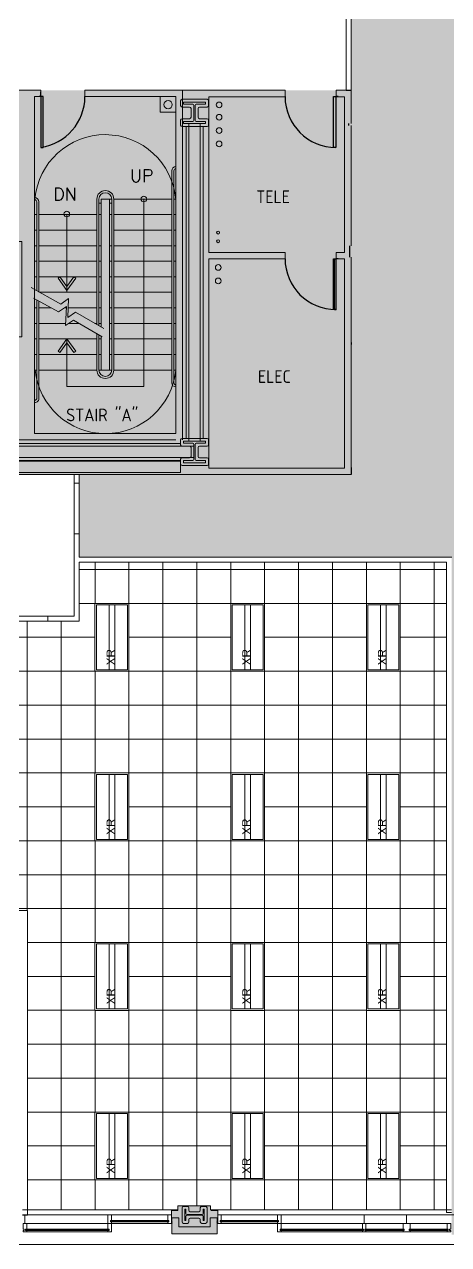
# Model space of a CAD drawing. Header units: inches. Extents: x 1724 to 6154, y -664 to 702.
# Drawn here: x 3729 to 4029, y -664 to 200 of the extents above; entities that cross this region are included whole.
import ezdxf

# ---------------------------------------------------------------- set-up
doc = ezdxf.new("R2010")
doc.units = ezdxf.units.IN
doc.header["$MEASUREMENT"] = 0
for name, color, linetype, lineweight in [('A-ANNO-NOTE', 131, 'Continuous', 9), ('A-CLNG', 13, 'Continuous', 9), ('A-CLNG-PATT', 13, 'Continuous', 9), ('A-DETL-GENF', 92, 'Continuous', 9), ('A-DOOR', 250, 'Continuous', 9), ('A-GENM', 250, 'Continuous', 9), ('A-WALL', 250, 'Continuous', 9), ('B-BASE', 250, 'Continuous', 9), ('E-LITE-EQPM', 33, 'Continuous', 9), ('I-WALL', 2, 'Continuous', 9), ('MA-2900-8th-120718_dwg', 250, 'Continuous', 9), ('NABCA_dwg', 8, 'Continuous', 9), ('NB-PART-GWB', 250, 'Continuous', 9), ('NB-ROD-SEAL', 250, 'Continuous', 9), ('NB-WALL-EXT', 250, 'Continuous', 9), ('NB-WIND-EXT', 250, 'Continuous', 9), ('NB-WIND-MULL', 250, 'Continuous', 9), ('NB-WIND-SILL', 250, 'Continuous', 9), ('Q-CASE', 250, 'Continuous', 9), ('Q-SPCQ', 250, 'Continuous', 9), ('WB-N-Part', 250, 'Continuous', 9)]:
    doc.layers.add(name, color=color, linetype=linetype, lineweight=lineweight)
doc.styles.add('Arial', font='arial.ttf', dxfattribs={"height": 6})
doc.styles.add('ISOCP', font='isocp___.ttf', dxfattribs={"height": 9})
doc.styles.add('RomanS', font='romans__.ttf', dxfattribs={"height": 9})

# ---------------------------------------------------------------- blocks, each defined once
blk = doc.blocks.new('Rectangular Ceiling Light - Recessed - Existing Relocated 2_x4_ - BASKET-2505325-Reflected Ceiling Plan')
at = {"layer": 'E-LITE-EQPM', "lineweight": 20}
for p, q in [((-24.74, -14.34), (-24.74, 9.66)), ((-24.74, 9.66), (23.26, 9.66)), ((-23.74, -13.34), (-23.74, 8.66)), ((-23.74, 8.66), (22.26, 8.66)), ((22.26, 8.66), (22.26, -13.34)), ((23.26, 9.66), (23.26, -14.34)), ((22.26, -0.42), (-23.74, -0.42)), ((22.26, -4.26), (-23.74, -4.26)), ((23.26, -14.34), (-24.74, -14.34)), ((22.26, -13.34), (-23.74, -13.34))]:
    blk.add_line(p, q, dxfattribs=at)
blk = doc.blocks.new('NABCA_dwg_MA-2900-8th-120718_dwg-2391440-New Construction - Test Fit Plan-2421454-Reflected Ceiling Plan')
at = {"layer": 'B-BASE'}
h = blk.add_hatch(color=256, dxfattribs=at)
h.paths.add_polyline_path([(-6416.73, -3359.1), (-6415.31, -3357.79), (-6414.14, -3359.1), (-6142.46, -3359.09), (-6142.46, -3205.14), (-6143.67, -3205.14), (-6143.67, -3197.14), (-6142.46, -3197.14), (-6142.46, -3112.14), (-6144.21, -3112.14), (-6144.21, -3110.64), (-6142.46, -3110.64), (-6142.46, -3087.1), (-6153.09, -3087.1), (-6153.09, -3091.73), (-6147.09, -3091.73), (-6147.09, -3201.83), (-6153.09, -3201.83), (-6153.09, -3206.46), (-6147.09, -3206.46), (-6147.09, -3354.48), (-6243.09, -3354.48), (-6243.09, -3206.46), (-6189.09, -3206.4), (-6189.09, -3201.83), (-6243.09, -3201.83), (-6243.09, -3091.73), (-6189.09, -3091.73), (-6189.09, -3087.1), (-6330.83, -3087.1), (-6330.83, -3091.6), (-6266.33, -3091.6), (-6266.33, -3330.1), (-6366.33, -3330.1), (-6366.33, -3091.6), (-6362.33, -3091.6), (-6362.03, -3087.1), (-6375.33, -3087.1), (-6375.33, -3095.35), (-6393.46, -3095.35), (-6393.46, -3087.1), (-6409.29, -3087.1), (-6409.29, -3089.75), (-6415.29, -3089.75), (-6415.29, -3094.38), (-6409.29, -3094.38), (-6409.29, -3104.5), (-6415.29, -3104.5), (-6415.29, -3109.13), (-6409.33, -3109.13), (-6409.33, -3314.98), (-6560.46, -3314.98), (-6560.46, -3272.77), (-6584.48, -3272.77), (-6584.48, -3118.23), (-6469.29, -3118.23), (-6469.29, -3109.13), (-6451.29, -3109.13), (-6451.29, -3104.5), (-6457.29, -3104.5), (-6457.29, -3094.38), (-6451.33, -3094.38), (-6451.33, -3089.75), (-6457.29, -3089.75), (-6457.29, -3087.1), (-6489.58, -3087.1), (-6489.58, -3090.6), (-6543.45, -3091.13), (-6543.45, -3090.6), (-6562.94, -3090.6), (-6562.94, -3091.32), (-6594.77, -3091.63), (-6594.77, -3090.6), (-6610.58, -3090.6), (-6610.58, -3087.1), (-6610.73, -3087.1), (-6610.73, -3091.73), (-6604.73, -3091.73), (-6604.73, -3198.48), (-6665.42, -3198.48), (-6665.42, -3199.11), (-6602.67, -3199.11), (-6602.67, -3203.61), (-6669.92, -3203.61), (-6669.92, -3170.11), (-6665.48, -3170.11), (-6665.48, -3168.48), (-6670.73, -3168.56), (-6670.73, -3203.73), (-6604.73, -3203.73), (-6604.73, -3354.48), (-6797.5, -3354.48), (-6797.5, -3253.73), (-6731.5, -3253.73), (-6731.5, -3248.48), (-6797.5, -3248.48), (-6797.5, -3121.73), (-6739.5, -3121.73), (-6739.5, -3095.73), (-6670.73, -3095.73), (-6670.65, -3132.48), (-6669.92, -3132.48), (-6669.92, -3096.36), (-6665.48, -3096.36), (-6665.48, -3091.73), (-6646.73, -3091.73), (-6646.73, -3090.6), (-6734.58, -3090.6), (-6734.58, -3087.1), (-6744.12, -3087.1), (-6744.37, -3106.1), (-6792.12, -3106.1), (-6792.12, -3087.1), (-6938.58, -3087.1), (-6938.58, -3148.1), (-6933.58, -3148.1), (-6933.58, -3109.1), (-6833.2, -3109.1), (-6833.2, -3221.1), (-6933.58, -3221.1), (-6933.58, -3190.1), (-6938.58, -3190.1), (-6938.58, -3256.1), (-6933.58, -3256.1), (-6933.58, -3225.1), (-6833.2, -3225.1), (-6833.2, -3337.1), (-6933.58, -3337.1), (-6933.58, -3298.1), (-6938.58, -3298.1), (-6938.58, -3359.1), (-6933.58, -3359.09), (-6477.71, -3359.1)], flags=0)
h.paths.add_polyline_path([(-6543.88, -3357.6), (-6543.88, -3355.97), (-6478.02, -3357.6)], flags=0)
h.paths.add_polyline_path([(-6334.58, -3357.6), (-6358.67, -3357.6), (-6263.04, -3355.02), (-6263.04, -3357.6), (-6333.52, -3357.6)], flags=0)
h.paths.add_polyline_path([(-6415.14, -3357.6), (-6416.48, -3357.6), (-6415.14, -3349.6), (-6398.48, -3349.6), (-6411.67, -3357.6), (-6414.72, -3357.6)], flags=0)
h.paths.add_polyline_path([(-6394.36, -3347.1), (-6414.72, -3347.1), (-6413.38, -3339.1), (-6381.17, -3339.1), (-6381.83, -3339.5)], flags=0)
h.paths.add_polyline_path([(-6396.74, -3331.1), (-6405.83, -3331.1), (-6405.83, -3265.1), (-6381.83, -3265.1), (-6381.83, -3331.1), (-6385.56, -3331.1)], flags=0)
h.paths.add_polyline_path([(-6563.96, -3331.1), (-6580.98, -3331.1), (-6580.98, -3277.1), (-6563.96, -3277.1), (-6563.96, -3314.98)], flags=0)
h.paths.add_polyline_path([(-6375.33, -3261.6), (-6404.4, -3261.6), (-6404.4, -3194.15), (-6375.33, -3194.15), (-6375.33, -3215.8)], flags=0)
h.paths.add_polyline_path([(-6819.7, -3235.92), (-6826.7, -3230.31), (-6826.7, -3226.08), (-6819.7, -3231.45)], flags=0)
h.paths.add_polyline_path([(-6381.83, -3190.65), (-6405.83, -3190.65), (-6405.83, -3112.63), (-6381.83, -3112.63), (-6381.83, -3121.55)], flags=0)
h.paths.add_polyline_path([(-6819.7, -3113.87), (-6826.54, -3111.46), (-6819.7, -3111.46)], flags=0)
h.paths.add_polyline_path([(-6543.45, -3112.6), (-6543.45, -3100.6), (-6473.41, -3100.6), (-6473.41, -3112.6), (-6478.02, -3112.6)], flags=0)
h.paths.add_polyline_path([(-6583.06, -3112.6), (-6594.77, -3112.6), (-6594.77, -3100.6), (-6562.94, -3100.6), (-6562.94, -3112.6)], flags=0)
h.paths.add_polyline_path([(-6473.41, -3096.23), (-6480.48, -3096.23), (-6489.58, -3090.6), (-6485.69, -3090.35), (-6484.21, -3091.58), (-6466.5, -3094.82), (-6459.1, -3088.62), (-6458.79, -3088.62), (-6458.79, -3096.23), (-6469.29, -3096.23)], flags=0)
h = blk.add_hatch(color=256, dxfattribs=at)
h.paths.add_polyline_path([(-6337.89, -3357.6), (-6263.04, -3357.6), (-6263.04, -3355.02), (-6358.67, -3357.6), (-6338.33, -3357.6)], flags=0)
h.paths.add_polyline_path([(-6542.56, -3357.6), (-6478.02, -3357.59), (-6543.88, -3355.97), (-6543.88, -3357.6)], flags=0)
h.paths.add_polyline_path([(-6411.67, -3357.6), (-6398.48, -3349.6), (-6415.14, -3349.6), (-6416.48, -3357.6), (-6413.38, -3357.6)], flags=0)
blk.add_hatch(color=256, dxfattribs=at).paths.add_polyline_path([(-6237.21, -3896.6), (-6237.21, -3889.1), (-6236.84, -3889.1), (-6236.84, -3879.98), (-6241.38, -3879.98), (-6241.38, -3879.48), (-6241.96, -3879.48), (-6241.96, -3876.6), (-6265.04, -3876.6), (-6265.04, -3879.98), (-6269.59, -3879.98), (-6269.59, -3889.1), (-6269.21, -3889.1), (-6269.21, -3896.6), (-6240.42, -3896.6)], flags=0)
at = {"layer": 'A-DOOR', "color": 10, "lineweight": 30}
for p, q in [((-6151.66, -3091.6), (-6153.16, -3091.6)), ((-6151.66, -3206.33), (-6153.16, -3206.33))]:
    blk.add_line(p, q, dxfattribs=at)
at = {"layer": 'A-DOOR', "color": 10, "lineweight": 30, "flags": 128}
for points in [[(-6362.03, -3127.6), (-6360.28, -3127.6), (-6360.28, -3091.6), (-6362.03, -3091.6)], [(-6153.16, -3127.6), (-6154.91, -3127.6), (-6154.91, -3091.6), (-6153.16, -3091.6)], [(-6153.16, -3242.33), (-6154.91, -3242.33), (-6154.91, -3206.33), (-6153.16, -3206.33)]]:
    blk.add_lwpolyline(points, close=True, dxfattribs=at)
at = {"layer": 'A-DOOR', "color": 10, "lineweight": 30}
for centre, radius, start, end in [((-6367.44, -3091.32), 36.68, 278.47887, 359.55839), ((-6153.16, -3091.6), 36, 180, 270), ((-6153.16, -3206.33), 36, 180, 270)]:
    blk.add_arc(centre, radius, start, end, dxfattribs=at)
at = {"layer": 'A-GENM', "color": 10, "lineweight": 30}
for p, q in [((-6144.21, -3110.64), (-6144.21, -3112.14)), ((-6142.46, -3265.64), (-6142.46, -3267.14))]:
    blk.add_line(p, q, dxfattribs=at)
at = {"layer": 'A-WALL', "color": 10, "lineweight": 30}
for p, q in [((-6145.96, -3087.1), (-6142.46, -3087.1)), ((-6143.67, -3197.14), (-6143.67, -3205.14)), ((-6142.46, -3354.1), (-6142.46, -3359.1))]:
    blk.add_line(p, q, dxfattribs=at)
at = {"layer": 'B-BASE'}
for p, q in [((-6362.03, -3087.1), (-6362.03, -3091.6)), ((-6266.33, -3091.6), (-6326.33, -3091.6)), ((-6261.83, -3334.6), (-6261.83, -3087.1)), ((-6263.04, -3097.99), (-6263.04, -3094.49)), ((-6262.04, -3093.49), (-6244.39, -3093.49)), ((-6256.71, -3098.99), (-6262.04, -3098.99)), ((-6255.71, -3106.21), (-6255.71, -3099.99)), ((-6253.71, -3108.46), (-6253.71, -3097.74)), ((-6252.71, -3097.74), (-6252.71, -3108.46)), ((-6250.71, -3099.99), (-6250.71, -3106.21)), ((-6244.39, -3098.99), (-6249.71, -3098.99)), ((-6243.39, -3094.49), (-6243.39, -3097.99)), ((-6263.04, -3111.71), (-6263.04, -3108.21)), ((-6262.04, -3107.21), (-6256.71, -3107.21)), ((-6249.71, -3107.21), (-6244.39, -3107.21)), ((-6243.39, -3108.21), (-6243.39, -3111.71)), ((-6244.39, -3112.71), (-6262.04, -3112.71)), ((-6259.21, -3333.25), (-6259.21, -3112.93)), ((-6247.21, -3112.93), (-6247.21, -3333.25)), ((-6269.33, -3144.1), (-6269.33, -3294.1)), ((-6267.83, -3144.1), (-6267.83, -3294.1)), ((-6364.85, -3228.99), (-6364.85, -3166.1)), ((-6363.35, -3229.82), (-6363.35, -3166.1)), ((-6322.31, -3252.93), (-6322.31, -3164.1)), ((-6320.81, -3253.81), (-6320.81, -3164.1)), ((-6319.31, -3167.02), (-6320.81, -3167.02)), ((-6311.81, -3167.02), (-6313.31, -3167.02)), ((-6266.31, -3164.1), (-6267.83, -3164.1)), ((-6364.85, -3175.1), (-6366.33, -3175.1)), ((-6322.31, -3175.1), (-6363.35, -3175.1)), ((-6343.54, -3175.1), (-6343.54, -3230.1)), ((-6319.31, -3175.1), (-6320.81, -3175.1)), ((-6311.81, -3175.1), (-6313.31, -3175.1)), ((-6269.33, -3175.1), (-6310.31, -3175.1)), ((-6266.31, -3175.1), (-6267.83, -3175.1)), ((-6364.85, -3186.1), (-6366.33, -3186.1)), ((-6322.31, -3186.1), (-6363.35, -3186.1)), ((-6269.33, -3186.1), (-6310.31, -3186.1)), ((-6266.31, -3186.1), (-6267.83, -3186.1)), ((-6364.85, -3197.1), (-6366.31, -3197.1)), ((-6322.31, -3197.1), (-6363.35, -3197.1)), ((-6319.31, -3197.1), (-6320.81, -3197.1)), ((-6311.81, -3197.1), (-6313.31, -3197.1)), ((-6269.33, -3197.1), (-6310.31, -3197.1)), ((-6266.31, -3197.1), (-6267.83, -3197.1)), ((-6364.85, -3208.1), (-6366.31, -3208.1)), ((-6322.31, -3208.1), (-6363.35, -3208.1)), ((-6319.31, -3208.1), (-6320.81, -3208.1)), ((-6313.31, -3215.54), (-6313.31, -3205.1)), ((-6311.81, -3208.1), (-6313.31, -3208.1)), ((-6311.81, -3214.67), (-6311.81, -3205.93)), ((-6269.33, -3208.1), (-6310.31, -3208.1)), ((-6266.31, -3208.1), (-6267.83, -3208.1)), ((-6364.85, -3219.1), (-6366.31, -3219.1)), ((-6322.31, -3219.1), (-6363.35, -3219.1)), ((-6319.31, -3219.1), (-6320.81, -3219.1)), ((-6311.81, -3219.1), (-6313.31, -3219.1)), ((-6266.32, -3219.1), (-6267.83, -3219.1)), ((-6364.85, -3304.86), (-6364.85, -3235.46)), ((-6322.31, -3230.1), (-6363.35, -3230.1)), ((-6363.35, -3304.76), (-6363.35, -3236.29)), ((-6319.31, -3230.1), (-6320.81, -3230.1)), ((-6311.81, -3230.1), (-6313.31, -3230.1)), ((-6268.95, -3230.1), (-6310.31, -3230.1)), ((-6364.85, -3241.1), (-6366.32, -3241.1)), ((-6354.63, -3241.1), (-6363.35, -3241.1)), ((-6343.94, -3241.1), (-6345.26, -3241.1)), ((-6322.31, -3241.1), (-6342.57, -3241.1)), ((-6319.31, -3241.1), (-6320.81, -3241.1)), ((-6311.81, -3241.1), (-6313.31, -3241.1)), ((-6269.33, -3241.1), (-6310.31, -3241.1)), ((-6266.31, -3241.1), (-6267.83, -3241.1)), ((-6364.85, -3252.1), (-6366.32, -3252.1)), ((-6344.39, -3252.1), (-6363.35, -3252.1)), ((-6334.91, -3252.1), (-6342.31, -3252.1)), ((-6322.31, -3252.1), (-6323.74, -3252.1)), ((-6319.31, -3252.1), (-6320.81, -3252.1)), ((-6311.81, -3252.1), (-6313.31, -3252.1)), ((-6269.33, -3252.1), (-6310.31, -3252.1)), ((-6266.31, -3252.1), (-6267.83, -3252.1)), ((-6364.85, -3263.1), (-6366.32, -3263.1)), ((-6322.31, -3263.1), (-6363.35, -3263.1)), ((-6343.54, -3263.1), (-6343.54, -3296.84)), ((-6319.31, -3263.1), (-6320.81, -3263.1)), ((-6311.81, -3263.1), (-6313.31, -3263.1)), ((-6269.33, -3263.1), (-6310.31, -3263.1)), ((-6266.31, -3263.1), (-6267.83, -3263.1)), ((-6364.85, -3274.1), (-6366.31, -3274.1)), ((-6322.31, -3274.1), (-6363.35, -3274.1)), ((-6319.31, -3274.1), (-6320.81, -3274.1)), ((-6311.81, -3274.1), (-6313.31, -3274.1)), ((-6269.33, -3274.1), (-6310.31, -3274.1)), ((-6266.32, -3274.1), (-6267.83, -3274.1)), ((-6364.85, -3285.1), (-6366.11, -3285.1)), ((-6266.33, -3285.1), (-6267.83, -3285.1)), ((-6262.04, -3333.49), (-6244.39, -3333.49)), ((-6262.95, -3337.1), (-6543.97, -3337.1)), ((-6263.04, -3337.99), (-6263.04, -3334.49)), ((-6256.71, -3338.99), (-6262.04, -3338.99)), ((-6255.71, -3346.21), (-6255.71, -3339.99)), ((-6253.71, -3348.46), (-6253.71, -3337.74)), ((-6252.71, -3337.74), (-6252.71, -3348.46)), ((-6250.71, -3339.99), (-6250.71, -3346.21)), ((-6244.39, -3338.99), (-6249.71, -3338.99)), ((-6243.39, -3334.49), (-6243.39, -3337.99)), ((-6543.88, -3349.1), (-6262.95, -3349.1)), ((-6263.04, -3351.71), (-6263.04, -3348.21)), ((-6262.04, -3347.21), (-6256.71, -3347.21)), ((-6249.71, -3347.21), (-6244.39, -3347.21)), ((-6243.39, -3348.21), (-6243.39, -3351.71)), ((-6244.39, -3352.71), (-6262.04, -3352.71)), ((-6261.04, -3877.1), (-6258.29, -3877.1)), ((-6248.13, -3877.1), (-6245.38, -3877.1)), ((-6262.04, -3888.1), (-6262.04, -3878.1)), ((-6257.29, -3878.1), (-6257.29, -3879.85)), ((-6256.29, -3880.85), (-6250.13, -3880.85)), ((-6250.13, -3885.35), (-6256.29, -3885.35)), ((-6249.13, -3879.85), (-6249.13, -3878.1)), ((-6244.38, -3878.1), (-6244.38, -3888.1)), ((-6372.71, -3893.1), (-6314.46, -3893.1)), ((-6372.71, -3893.3), (-6313.71, -3893.3)), ((-6372.71, -3893.9), (-6313.71, -3893.9)), ((-6372.71, -3894.1), (-6314.46, -3894.1)), ((-6312.71, -3887.3), (-6271.34, -3887.3)), ((-6312.71, -3887.9), (-6271.34, -3887.9)), ((-6311.96, -3887.1), (-6271.34, -3887.1)), ((-6311.96, -3888.1), (-6271.34, -3888.1)), ((-6258.29, -3889.1), (-6261.04, -3889.1)), ((-6257.29, -3886.35), (-6257.29, -3888.1)), ((-6249.13, -3888.1), (-6249.13, -3886.35)), ((-6245.38, -3889.1), (-6248.13, -3889.1)), ((-6194.46, -3887.1), (-6235.09, -3887.1)), ((-6193.71, -3887.3), (-6235.09, -3887.3)), ((-6193.71, -3887.9), (-6235.09, -3887.9)), ((-6194.46, -3888.1), (-6235.09, -3888.1)), ((-6133.71, -3893.3), (-6192.71, -3893.3)), ((-6133.71, -3893.9), (-6192.71, -3893.9)), ((-6133.71, -3893.1), (-6191.96, -3893.1)), ((-6133.71, -3894.1), (-6191.96, -3894.1)), ((-6104.96, -3893.1), (-6132.71, -3893.1)), ((-6104.96, -3893.3), (-6132.71, -3893.3)), ((-6104.96, -3893.9), (-6132.71, -3893.9)), ((-6104.96, -3894.1), (-6132.71, -3894.1)), ((-6101.46, -3893.1), (-6073.71, -3893.1)), ((-6101.46, -3893.3), (-6073.71, -3893.3)), ((-6101.46, -3893.9), (-6073.71, -3893.9)), ((-6101.46, -3894.1), (-6073.71, -3894.1))]:
    blk.add_line(p, q, dxfattribs=at)
at = {"layer": 'B-BASE', "flags": 128}
for points in [[(-5935.21, -3896.6), (-5935.21, -3904.1), (-8374.21, -3904.1), (-8374.21, -2881.08), (-8378.21, -2881.08), (-8378.21, -2538.1), (-5818.21, -2538.1), (-5818.21, -2548.1)], [(-6147.09, -3201.83), (-6147.09, -3091.73), (-6153.09, -3091.73), (-6153.09, -3087.1), (-6145.96, -3087.1), (-6153.09, -3087.1), (-6153.09, -3091.73), (-6147.09, -3091.73), (-6147.09, -3201.83), (-6153.09, -3201.83), (-6153.09, -3206.46), (-6147.09, -3206.46), (-6147.09, -3354.48), (-6243.09, -3354.48), (-6243.09, -3206.4), (-6189.09, -3206.4), (-6189.09, -3201.83), (-6243.09, -3201.83), (-6243.09, -3091.73), (-6189.09, -3091.73), (-6189.09, -3087.1), (-6330.83, -3087.1), (-6330.83, -3091.6), (-6266.33, -3091.6), (-6266.33, -3330.1), (-6366.33, -3330.1), (-6366.33, -3091.6), (-6362.33, -3091.6), (-6362.03, -3087.1), (-6375.33, -3087.1)], [(-6409.33, -3113.11), (-6409.33, -3109.13), (-6415.29, -3109.13), (-6415.29, -3104.5), (-6409.29, -3104.5), (-6409.29, -3094.38), (-6415.33, -3094.38), (-6415.33, -3089.75), (-6409.29, -3089.75), (-6409.29, -3087.1), (-6393.46, -3087.1), (-6375.33, -3087.1), (-6366.83, -3087.1)], [(-6362.33, -3091.6), (-6366.33, -3091.6), (-6366.33, -3330.1), (-6266.33, -3330.1), (-6266.33, -3097.28)], [(-6330.83, -3091.6), (-6330.83, -3087.1), (-6189.09, -3087.1), (-6189.09, -3091.73), (-6243.09, -3091.73), (-6243.09, -3201.83), (-6189.09, -3201.83), (-6189.09, -3206.46), (-6243.09, -3206.46), (-6243.09, -3354.48), (-6147.09, -3354.48), (-6243.09, -3354.48), (-6147.09, -3354.48), (-6243.09, -3354.48)], [(-6254.46, -3096.99), (-6261.04, -3096.99), (-6261.04, -3095.49), (-6245.39, -3095.49), (-6245.39, -3096.99), (-6251.96, -3096.99)], [(-6251.96, -3109.21), (-6245.39, -3109.21), (-6245.39, -3110.71), (-6261.04, -3110.71), (-6261.04, -3109.21), (-6254.46, -3109.21)], [(-6343.6, -3296.84), (-6289.04, -3296.84), (-6289.04, -3164.1)], [(-6319.31, -3254.68), (-6319.31, -3164.1), (-6313.31, -3164.1), (-6313.31, -3285.1), (-6319.3, -3285.1), (-6315.3, -3285.1)], [(-6313.31, -3285.1), (-6311.81, -3285.1), (-6311.81, -3164.1), (-6313.31, -3164.1)], [(-6269.33, -3285.1), (-6310.31, -3285.1), (-6310.31, -3164.1), (-6269.33, -3164.1)], [(-6266.33, -3334.6), (-6409.33, -3334.6), (-6409.33, -3261.6), (-6375.33, -3261.6), (-6375.33, -3194.15), (-6409.33, -3194.15)], [(-6147.09, -3206.46), (-6147.09, -3354.48), (-6147.09, -3206.46), (-6153.09, -3206.46), (-6153.09, -3201.83), (-6147.09, -3201.83), (-6153.09, -3201.83)], [(-6142.46, -3205.14), (-6142.46, -3210.14), (-6142.46, -3205.14), (-6142.46, -3210.14)], [(-6142.46, -3212.14), (-6142.46, -3258.14), (-6142.46, -3212.14), (-6142.46, -3258.14)], [(-6269.33, -3219.1), (-6296.15, -3219.1), (-6292.08, -3219.1), (-6310.31, -3219.1)], [(-6368.88, -3226.77), (-6347.83, -3238.38), (-6342.31, -3234.57), (-6342.85, -3247.98), (-6337.32, -3244.18), (-6317.37, -3255.82)], [(-6367.17, -3234.18), (-6349.43, -3243.97), (-6343.9, -3240.17), (-6344.45, -3253.57), (-6338.92, -3249.77), (-6318.52, -3261.62)], [(-6322.31, -3259.42), (-6322.31, -3285.1), (-6363.35, -3285.1)], [(-6319.31, -3261.16), (-6319.31, -3285.1), (-6320.81, -3285.1), (-6320.81, -3260.29)], [(-6142.46, -3265.64), (-6142.46, -3260.14), (-6142.46, -3265.64), (-6142.46, -3260.14)], [(-6142.46, -3267.14), (-6142.46, -3330.1), (-6142.46, -3267.14), (-6142.46, -3330.1)], [(-6254.46, -3336.99), (-6261.04, -3336.99), (-6261.04, -3335.49), (-6245.39, -3335.49), (-6245.39, -3336.99), (-6251.96, -3336.99)], [(-6251.96, -3349.21), (-6245.39, -3349.21), (-6245.39, -3350.71), (-6261.04, -3350.71), (-6261.04, -3349.21), (-6254.46, -3349.21)], [(-6245.38, -3359.1), (-6414.14, -3359.1), (-6245.38, -3359.1), (-6414.14, -3359.1)], [(-6142.46, -3359.1), (-6241.38, -3359.1), (-6142.46, -3359.1), (-6241.38, -3359.1)], [(-6241.38, -3879.48), (-6241.38, -3879.98), (-6236.84, -3879.98), (-6236.84, -3886.98), (-6236.84, -3889.1), (-6237.21, -3889.1), (-6237.21, -3896.6), (-6269.21, -3896.6), (-6269.21, -3889.1), (-6269.59, -3889.1), (-6269.59, -3879.98), (-6265.04, -3879.98), (-6265.04, -3879.48)]]:
    blk.add_lwpolyline(points, dxfattribs=at)
for points in [[(-6266.33, -3102.6), (-6277.56, -3102.6), (-6277.56, -3091.6), (-6266.33, -3091.6)], [(-6142.46, -3103.14), (-6142.46, -3087.1)], [(-6142.46, -3110.64), (-6142.46, -3105.14)], [(-6249.21, -3335.49), (-6257.21, -3335.49), (-6257.21, -3110.71), (-6249.21, -3110.71)], [(-6142.46, -3173.14), (-6142.46, -3112.14)], [(-6552.84, -3347.1), (-6253.71, -3347.1), (-6253.71, -3339.1), (-6552.84, -3339.1)], [(-6263.04, -3357.6), (-6543.88, -3357.6), (-6543.88, -3349.6), (-6263.04, -3349.6)], [(-6259.29, -3882.1), (-6259.29, -3879.1), (-6260.04, -3879.1), (-6260.04, -3887.1), (-6259.29, -3887.1), (-6259.29, -3884.1), (-6259.29, -3887.1), (-6260.04, -3887.1), (-6260.04, -3879.1), (-6259.29, -3879.1)], [(-6247.88, -3882.85), (-6258.54, -3882.85)], [(-6258.54, -3883.35), (-6247.88, -3883.35)], [(-6247.13, -3884.1), (-6247.13, -3887.1), (-6246.38, -3887.1), (-6246.38, -3879.1), (-6247.13, -3879.1), (-6247.13, -3882.1), (-6247.13, -3879.1), (-6246.38, -3879.1), (-6246.38, -3887.1), (-6247.13, -3887.1)]]:
    blk.add_lwpolyline(points, close=True, dxfattribs=at)
at = {"layer": 'B-BASE'}
for centre, radius in [((-6271.9, -3097.26), 2.93), ((-6235.82, -3097.45), 2), ((-6235.82, -3106.18), 2), ((-6235.82, -3115.59), 2), ((-6235.82, -3125.09), 2), ((-6289.06, -3164.1), 2), ((-6343.59, -3174.71), 2), ((-6236.6, -3187.89), 1), ((-6236.6, -3193.99), 1), ((-6236.43, -3212.54), 2), ((-6236.43, -3222.04), 2)]:
    blk.add_circle(centre, radius, dxfattribs=at)
for centre, radius, start, end in [((-6262.04, -3094.49), 1, 90, 180), ((-6262.04, -3097.99), 1, 180, 270), ((-6256.71, -3099.99), 1, 0, 90), ((-6254.46, -3097.74), 0.75, 0, 90), ((-6251.96, -3097.74), 0.75, 90, 180), ((-6249.71, -3099.99), 1, 90, 180), ((-6244.39, -3094.49), 1, 0, 90), ((-6244.39, -3097.99), 1, 270, 0), ((-6262.04, -3108.21), 1, 90, 180), ((-6256.71, -3106.21), 1, 270, 0), ((-6254.46, -3108.46), 0.75, 270, 0), ((-6251.96, -3108.46), 0.75, 180, 270), ((-6249.71, -3106.21), 1, 180, 270), ((-6244.39, -3108.21), 1, 0, 90), ((-6262.04, -3111.71), 1, 180, 270), ((-6244.39, -3111.71), 1, 270, 0), ((-6316.34, -3168.53), 50, 4.77471, 174.93737), ((-6266.33, -3144.1), 3, 90, 180), ((-6266.33, -3144.1), 1.5, 90, 180), ((-6316.31, -3164.1), 6, 0, 180), ((-6316.31, -3164.1), 4.5, 0, 180), ((-6366.35, -3166.1), 3, 0, 90), ((-6366.35, -3166.1), 1.5, 0, 90), ((-6316.22, -3280.03), 50.07, 185.80642, 354.19358), ((-6316.31, -3285.1), 6, 180, 0), ((-6316.31, -3285.1), 4.5, 180, 0), ((-6266.33, -3294.1), 3, 180, 270), ((-6266.33, -3294.1), 1.5, 180, 270), ((-6366.33, -3305.1), 3, 270, 6.45834), ((-6366.33, -3305.1), 1.5, 270, 9.13832), ((-6262.04, -3334.49), 1, 90, 180), ((-6244.39, -3334.49), 1, 0, 90), ((-6262.04, -3337.99), 1, 180, 270), ((-6256.71, -3339.99), 1, 0, 90), ((-6254.46, -3337.74), 0.75, 0, 90), ((-6251.96, -3337.74), 0.75, 90, 180), ((-6249.71, -3339.99), 1, 90, 180), ((-6244.39, -3337.99), 1, 270, 0), ((-6262.04, -3348.21), 1, 90, 180), ((-6256.71, -3346.21), 1, 270, 0), ((-6254.46, -3348.46), 0.75, 270, 0), ((-6251.96, -3348.46), 0.75, 180, 270), ((-6249.71, -3346.21), 1, 180, 270), ((-6244.39, -3348.21), 1, 0, 90), ((-6262.04, -3351.71), 1, 180, 270), ((-6244.39, -3351.71), 1, 270, 0), ((-6261.04, -3878.1), 1, 90, 180), ((-6258.29, -3878.1), 1, 0, 90), ((-6248.13, -3878.1), 1, 90, 180), ((-6245.38, -3878.1), 1, 0, 90), ((-6258.54, -3882.1), 0.75, 180, 270), ((-6258.54, -3882.1), 0.75, 180, 270), ((-6258.54, -3884.1), 0.75, 90, 180), ((-6258.54, -3884.1), 0.75, 90, 180), ((-6256.29, -3879.85), 1, 180, 270), ((-6256.29, -3886.35), 1, 90, 180), ((-6250.13, -3879.85), 1, 270, 0), ((-6250.13, -3886.35), 1, 0, 90), ((-6247.88, -3882.1), 0.75, 270, 0), ((-6247.88, -3882.1), 0.75, 270, 0), ((-6247.88, -3884.1), 0.75, 0, 90), ((-6247.88, -3884.1), 0.75, 0, 90), ((-6261.04, -3888.1), 1, 180, 270), ((-6258.29, -3888.1), 1, 270, 0), ((-6248.13, -3888.1), 1, 180, 270), ((-6245.38, -3888.1), 1, 270, 0)]:
    blk.add_arc(centre, radius, start, end, dxfattribs=at)
at = {"layer": 'MA-2900-8th-120718_dwg', "flags": 128}
blk.add_lwpolyline([(-6153.09, -3206.46), (-6154.09, -3206.46), (-6154.09, -3242.46), (-6153.09, -3242.46)], close=True, dxfattribs=at)
for points in [[(-6343.54, -3219.1), (-6343.54, -3226.02), (-6338.6, -3219.1), (-6337.3, -3220.03), (-6343.54, -3228.77), (-6349.77, -3220.03), (-6348.47, -3219.1), (-6343.54, -3226.02)], [(-6343.54, -3272.77), (-6343.54, -3265.85), (-6338.6, -3272.77), (-6337.3, -3271.85), (-6343.54, -3263.1), (-6349.77, -3271.85), (-6348.47, -3272.77), (-6343.54, -3265.85)]]:
    blk.add_lwpolyline(points, dxfattribs=at)
at = {"layer": 'NB-PART-GWB', "flags": 128}
for points in [[(-6269.59, -3884.1), (-6269.59, -3879.98), (-6265.04, -3879.98), (-6265.04, -3879.48)], [(-6241.38, -3879.48), (-6241.38, -3879.98), (-6236.84, -3879.98), (-6236.84, -3884.1)]]:
    blk.add_lwpolyline(points, dxfattribs=at)
at = {"layer": 'NB-ROD-SEAL'}
for centre, start, end in [((-6269.32, -3888.7), 56.64777, 129.97822), ((-6269.32, -3888.93), 56.64777, 129.97822), ((-6269.32, -3889.12), 56.64777, 129.97822), ((-6269.32, -3889.29), 56.64777, 129.97822), ((-6269.32, -3889.42), 56.64777, 129.97822), ((-6237.11, -3888.67), 50.02178, 123.35223), ((-6237.11, -3888.9), 50.02178, 123.35223), ((-6237.11, -3889.09), 50.02178, 123.35223), ((-6237.11, -3889.26), 50.02178, 123.35223), ((-6237.11, -3889.4), 50.02178, 123.35223)]:
    blk.add_arc(centre, 0.419, start, end, dxfattribs=at)
for centre in [(-6269.33, -3887.99), (-6237.09, -3887.96)]:
    blk.add_ellipse(centre, major_axis=(0, 0.333), ratio=0.724983, dxfattribs=at)
at = {"layer": 'NB-WALL-EXT', "flags": 128}
blk.add_lwpolyline([(-6269.21, -3896.6), (-6237.21, -3896.6), (-6237.21, -3886.98), (-6237.21, -3885.1), (-6241.38, -3885.1), (-6242.21, -3885.1), (-6242.21, -3891.6), (-6264.21, -3891.6), (-6264.21, -3885.1), (-6269.21, -3885.1)], close=True, dxfattribs=at)
at = {"layer": 'NB-WIND-EXT'}
for p, q in [((-6372.34, -3893.3), (-6372.34, -3893.9)), ((-6314.09, -3893.3), (-6314.09, -3893.9)), ((-6312.34, -3887.3), (-6312.34, -3887.9)), ((-6271.71, -3887.9), (-6271.71, -3887.3)), ((-6234.71, -3887.9), (-6234.71, -3887.3)), ((-6194.09, -3887.3), (-6194.09, -3887.9)), ((-6192.34, -3893.3), (-6192.34, -3893.9)), ((-6134.09, -3893.3), (-6134.09, -3893.9)), ((-6132.34, -3893.3), (-6132.34, -3893.9)), ((-6105.34, -3893.3), (-6105.34, -3893.9)), ((-6101.09, -3893.3), (-6101.09, -3893.9)), ((-6074.09, -3893.3), (-6074.09, -3893.9))]:
    blk.add_line(p, q, dxfattribs=at)
at = {"layer": 'NB-WIND-MULL', "flags": 128}
for points in [[(-6311.96, -3889.1), (-6311.96, -3888.1), (-6312.71, -3888.1), (-6312.71, -3887.1), (-6311.96, -3887.1), (-6311.96, -3883.1), (-6314.46, -3883.1), (-6314.46, -3889.1)], [(-6272.09, -3889.1), (-6272.09, -3888.1), (-6271.34, -3888.1), (-6271.34, -3887.1), (-6272.09, -3887.1), (-6272.09, -3883.1), (-6269.59, -3883.1), (-6269.59, -3889.1)], [(-6234.34, -3889.1), (-6234.34, -3888.1), (-6235.09, -3888.1), (-6235.09, -3887.1), (-6234.34, -3887.1), (-6234.34, -3886.98), (-6234.34, -3883.1), (-6236.84, -3883.1), (-6236.84, -3886.98), (-6236.84, -3889.1)], [(-6194.46, -3889.1), (-6194.46, -3888.1), (-6193.71, -3888.1), (-6193.71, -3887.1), (-6194.46, -3887.1), (-6194.46, -3886.98), (-6194.46, -3883.1), (-6191.96, -3883.1), (-6191.96, -3886.98), (-6191.96, -3889.1)], [(-6373.71, -3893.1), (-6373.71, -3894.1), (-6374.46, -3894.1), (-6374.46, -3895.1), (-6371.96, -3895.1), (-6371.96, -3894.1), (-6372.71, -3894.1), (-6372.71, -3893.1), (-6371.96, -3893.1), (-6371.96, -3889.1), (-6374.46, -3889.1), (-6374.46, -3893.1)], [(-6314.46, -3895.1), (-6314.46, -3894.1), (-6313.71, -3894.1), (-6313.71, -3893.1), (-6314.46, -3893.1), (-6314.46, -3889.1), (-6311.96, -3889.1), (-6311.96, -3895.1)], [(-6191.96, -3895.1), (-6191.96, -3894.1), (-6192.71, -3894.1), (-6192.71, -3893.1), (-6191.96, -3893.1), (-6191.96, -3889.1), (-6194.46, -3889.1), (-6194.46, -3895.1)], [(-6132.71, -3893.1), (-6132.71, -3894.1), (-6131.96, -3894.1), (-6131.96, -3895.1), (-6134.46, -3895.1), (-6134.46, -3894.1), (-6133.71, -3894.1), (-6133.71, -3893.1), (-6134.46, -3893.1), (-6134.46, -3889.1), (-6131.96, -3889.1), (-6131.96, -3893.1)], [(-6104.96, -3893.1), (-6104.96, -3894.1), (-6105.71, -3894.1), (-6105.71, -3895.1), (-6100.71, -3895.1), (-6100.71, -3894.1), (-6101.46, -3894.1), (-6101.46, -3893.1), (-6100.71, -3893.1), (-6100.71, -3889.1), (-6105.71, -3889.1), (-6105.71, -3893.1)], [(-6073.71, -3893.1), (-6073.71, -3894.1), (-6074.46, -3894.1), (-6074.46, -3895.1), (-6071.96, -3895.1), (-6071.96, -3894.1), (-6072.71, -3894.1), (-6072.71, -3893.1), (-6071.96, -3893.1), (-6071.96, -3889.1), (-6074.46, -3889.1), (-6074.46, -3893.1)]]:
    blk.add_lwpolyline(points, close=True, dxfattribs=at)
at = {"layer": 'NB-WIND-SILL'}
for p, q in [((-6371.46, -3879.48), (-6374.96, -3879.48)), ((-6374.96, -3883.1), (-6371.46, -3883.1)), ((-6373.21, -3883.29), (-6373.21, -3883.1)), ((-6373.21, -3889.1), (-6373.21, -3883.29)), ((-6371.46, -3883.1), (-6272.09, -3883.1)), ((-6269.59, -3879.98), (-6269.59, -3879.48)), ((-6236.84, -3879.48), (-6236.84, -3879.98)), ((-6234.34, -3883.1), (-5972.09, -3883.1)), ((-6071.46, -3879.48), (-6074.96, -3879.48)), ((-6371.97, -3889.1), (-6314.46, -3889.1)), ((-6311.96, -3889.1), (-6272.09, -3889.1)), ((-6194.46, -3889.1), (-6234.34, -3889.1)), ((-6134.46, -3889.1), (-6191.96, -3889.1)), ((-6105.71, -3889.1), (-6131.96, -3889.1)), ((-6100.71, -3889.1), (-6074.46, -3889.1)), ((-6371.97, -3895.1), (-6314.46, -3895.1)), ((-6134.46, -3895.1), (-6191.96, -3895.1)), ((-6105.71, -3895.1), (-6131.96, -3895.1)), ((-6100.71, -3895.1), (-6074.46, -3895.1))]:
    blk.add_line(p, q, dxfattribs=at)
at = {"layer": 'NB-WIND-SILL', "flags": 128}
for points in [[(-6133.21, -3889.1), (-6133.21, -3886.98), (-6133.21, -3883.1)], [(-6103.21, -3889.1), (-6103.21, -3886.98), (-6103.21, -3889.1), (-6103.21, -3886.98), (-6103.21, -3885.1), (-6103.21, -3886.98), (-6103.21, -3883.1)]]:
    blk.add_lwpolyline(points, dxfattribs=at)
at = {"layer": 'Q-CASE', "color": 7, "lineweight": 20}
for p, q in [((-6142.46, -3197.14), (-6142.46, -3173.14)), ((-6142.46, -3354.1), (-6142.46, -3330.1))]:
    blk.add_line(p, q, dxfattribs=at)
at = {"layer": 'Q-SPCQ', "color": 7, "lineweight": 20}
for p, q in [((-6142.46, -3105.14), (-6142.46, -3103.14)), ((-6142.46, -3212.14), (-6142.46, -3210.14)), ((-6142.46, -3260.14), (-6142.46, -3258.14))]:
    blk.add_line(p, q, dxfattribs=at)
at = {"layer": 'WB-N-Part', "flags": 128}
blk.add_lwpolyline([(-6142.46, -3087.1), (-6142.46, -2987.6), (-6151.96, -2987.6), (-6151.96, -2991.1), (-6145.96, -2991.1), (-6145.96, -3023.6), (-6145.96, -3087.1)], dxfattribs=at)
at = {"layer": 'B-BASE', "color": 7, "char_height": 9}
for s, insert, width, attachment_point, line_spacing_factor, style in [('UP', (-6298.88, -3143.07), 22.4896, 1, 0.983083, 'RomanS'), ('DN', (-6353.21, -3156.1), 22.4896, 1, 0.983083, 'RomanS'), ('TELE', (-6197.63, -3157.98), 35.0832, 2, 1.478621, 'ISOCP'), ('ELEC', (-6196.74, -3285.26), 33.8735, 2, 1.478621, 'ISOCP'), ('STAIR "A"', (-6318.52, -3312.38), 73.7957, 2, 1.478621, 'ISOCP')]:
    blk.add_mtext(s, dxfattribs=dict(at, insert=insert, width=width, attachment_point=attachment_point, line_spacing_factor=line_spacing_factor, style=style))
blk = doc.blocks.new('NABCA_dwg-2391440-Reflected Ceiling Plan')
at = {"layer": 'A-WALL', "color": 7, "lineweight": 20}
blk.add_line((3861.1, -118.6), (3857.1, -118.6), dxfattribs=at)
blk.add_blockref('NABCA_dwg_MA-2900-8th-120718_dwg-2391440-New Construction - Test Fit Plan-2421454-Reflected Ceiling Plan', (10102.48, 3240.5))

msp = doc.modelspace()

# ---------------------------------------------------------------- hatches: boundary and pattern name
at = {"layer": 'A-CLNG-PATT', "lineweight": 13}
h = msp.add_hatch(dxfattribs=at)
h.set_pattern_fill('FP_2', color=256, style=0, pattern_type=2)
h.set_pattern_definition([(90, (3874.84, -425.81), (24, -1e-15), []), (0, (3874.84, -425.81), (0, -24), [])])
h.paths.add_polyline_path([(3874.84, -638.98), (4027.52, -638.98), (4027.52, -180.64), (3767.66, -180.64), (3767.66, -222.39), (3703.66, -222.39), (3703.66, -427.23), (3731.02, -427.23), (3731.02, -638.98), (3837.44, -638.98), (3837.44, -636.11), (3860.52, -636.11), (3860.52, -638.98), (3862.07, -638.98)], flags=0)
h.paths.add_polyline_path([(3802.84, -617.81), (3778.84, -617.81), (3778.84, -569.81), (3802.84, -569.81)], flags=0)
h.paths.add_polyline_path([(3970.84, -617.81), (3970.84, -569.81), (3994.84, -569.81), (3994.84, -617.81)], flags=0)
h.paths.add_polyline_path([(3898.84, -617.81), (3874.84, -617.81), (3874.84, -569.81), (3898.84, -569.81)], flags=0)
h.paths.add_polyline_path([(3994.84, -497.81), (3970.84, -497.81), (3970.84, -449.81), (3994.84, -449.81), (3994.84, -467.29)], flags=0)
h.paths.add_polyline_path([(3802.84, -497.81), (3778.84, -497.81), (3778.84, -449.81), (3802.84, -449.81), (3802.84, -467.29)], flags=0)
h.paths.add_polyline_path([(3874.84, -497.81), (3874.84, -449.81), (3898.84, -449.81), (3898.84, -497.81)], flags=0)
h.paths.add_polyline_path([(3778.84, -377.81), (3778.84, -329.81), (3802.84, -329.81), (3802.84, -377.81)], flags=0)
h.paths.add_polyline_path([(3874.84, -377.81), (3874.84, -329.81), (3898.84, -329.81), (3898.84, -377.81)], flags=0)
h.paths.add_polyline_path([(3984.32, -377.81), (3970.84, -377.81), (3970.84, -329.81), (3994.84, -329.81), (3994.84, -377.81)], flags=0)
h.paths.add_polyline_path([(3778.84, -257.81), (3778.84, -209.81), (3802.84, -209.81), (3802.84, -257.81)], flags=0)
h.paths.add_polyline_path([(3874.84, -257.81), (3874.84, -209.81), (3898.84, -209.81), (3898.84, -257.81)], flags=0)
h.paths.add_polyline_path([(3970.84, -257.81), (3970.84, -209.81), (3994.84, -209.81), (3994.84, -257.81)], flags=0)
at = {"layer": 'A-DETL-GENF'}
h = msp.add_hatch(color=9, dxfattribs=at)
h.paths.add_polyline_path([(4155.65, -656.64), (4227.27, -656.64), (4227.27, -625.6), (4226.77, -625.6), (4226.77, -614.1), (4238.9, -614.1), (4238.9, -630.43), (4255.6, -630.43), (4255.6, -645.98), (4344.65, -645.98), (4344.65, -656.1), (4344.27, -656.1), (4344.27, -656.64), (4523.27, -656.64), (4523.27, 227.4), (4521.65, 227.4), (4521.65, 226.9), (4512.65, 226.9), (4512.65, 279.65), (4498.65, 279.65), (4498.65, 285.65), (4502.27, 285.65), (4502.27, 289.15), (4498.65, 289.15), (4498.65, 295.15), (4512.65, 295.15), (4512.65, 347.9), (4522.77, 347.9), (4522.77, 347.4), (4523.27, 347.4), (4523.27, 693.36), (2951.02, 693.36), (2951.02, 690.9), (2965.27, 690.9), (2965.28, 683.4), (2965.57, 682.82), (2965.57, 674.27), (2961.1, 674.27), (2961.1, 670.9), (2951.02, 670.9), (2951.02, 216.9), (3031.16, 216.9), (3031.16, 215.4), (3960.02, 215.4), (3960.02, 129.86), (3958.27, 129.86), (3958.27, 128.36), (3960.02, 128.36), (3960.02, 43.36), (3958.82, 43.36), (3958.82, 35.36), (3960.02, 35.36), (3960.02, -118.6), (3767.91, -118.64), (3767.91, -176.64), (4031.27, -176.64), (4031.27, -656.64), (4137.44, -656.64)], flags=0)
h.paths.add_polyline_path([(4167.27, -656.1), (4133.27, -656.1), (4133.27, -648.6), (4132.9, -648.6), (4132.9, -639.48), (4137.44, -639.48), (4137.44, -633.43), (4155.65, -633.43), (4155.65, -614.01), (4167.65, -614.01), (4167.65, -625.6), (4167.27, -625.6), (4167.27, -648.6)], flags=0)
h.paths.add_polyline_path([(4516.57, -650.1), (4496.9, -650.1), (4496.9, -630.1), (4516.77, -630.1), (4516.77, -650.1)], flags=0)
h.paths.add_polyline_path([(2286.86, -118.6), (2286.99, -118.6), (2286.99, -118.54), (2286.86, -118.54), (2286.86, -114.04), (2286.99, -114.04), (2286.99, -113.98), (2340.61, -113.98), (2340.61, 53.4), (2244.61, 53.4), (2244.61, -113.98), (2250.99, -113.98), (2250.99, -118.6)], flags=0)
h.paths.add_polyline_path([(2404.27, -118.6), (2404.24, -114.04), (2462.31, -114.04), (2462.27, 124.4), (2362.27, 124.4), (2362.27, -114.04), (2368.24, -114.04), (2368.27, -118.6), (2404.24, -118.6)], flags=0)
h.paths.add_polyline_path([(2525.57, -118.6), (2551.01, -118.6), (2551.01, -115.95), (2545.01, -115.95), (2545.01, -111.33), (2551.01, -111.33), (2551.01, -102.2), (2544.99, -102.2), (2544.99, -97.58), (2563.01, -97.58), (2563.01, -87.48), (2705.66, -87.48), (2705.66, 97.9), (2662.66, 97.9), (2662.66, 109.27), (2503.01, 109.27), (2503.01, -97.58), (2508.99, -97.58), (2508.99, -102.2), (2503.01, -102.2), (2503.01, -111.33), (2509.05, -111.33), (2509.05, -111.39), (2509.11, -111.39), (2509.11, -115.89), (2508.96, -115.89), (2508.96, -115.95), (2499.76, -115.95), (2499.76, -118.6), (2508.96, -118.6)], flags=0)
h.paths.add_polyline_path([(2907.29, -118.6), (2907.29, -100.6), (2859.29, -100.6), (2859.29, -118.6), (2894.64, -118.6)], flags=0)
h.paths.add_polyline_path([(2767.91, -118.6), (2767.91, -113.98), (2786.66, -113.98), (2786.66, -87.91), (2791.91, -87.91), (2791.91, -109.98), (2854.66, -109.98), (2854.66, -81.98), (2894.64, -81.98), (2894.64, 50.75), (2868.64, 50.75), (2868.64, 56), (2894.64, 56), (2894.64, 148.77), (2725.91, 148.77), (2725.91, -27.98), (2791.91, -27.98), (2791.91, -51.89), (2786.66, -51.89), (2786.66, -33.23), (2725.91, -33.23), (2725.91, -113.98), (2731.91, -113.98), (2731.91, -118.6)], flags=0)
h.paths.add_polyline_path([(2487.13, -118.6), (2487.13, -110.35), (2470.4, -110.35), (2470.4, -118.6), (2475.51, -118.6)], flags=0)
h.paths.add_polyline_path([(3687.17, -118.6), (3688.34, -118.6), (3687.17, -117.29), (3685.76, -118.6), (3686, -118.6)], flags=0)
h.paths.add_polyline_path([(3955.4, -113.98), (3955.4, 34.04), (3949.4, 34.04), (3949.4, 38.66), (3955.4, 38.66), (3955.4, 148.77), (3949.4, 148.77), (3949.4, 153.4), (3913.4, 153.4), (3913.4, 148.77), (3859.4, 148.77), (3859.4, 38.66), (3913.4, 38.66), (3913.4, 34.1), (3859.4, 34.04), (3859.4, -113.98), (3862.07, -113.98)], flags=0)
h.paths.add_polyline_path([(3304.99, -113.98), (3497.75, -113.98), (3497.75, 36.77), (3431.75, 36.77), (3431.75, 71.94), (3437, 72.02), (3437, 70.39), (3437.07, 70.39), (3437.07, 42.02), (3497.75, 42.02), (3497.75, 148.77), (3491.75, 148.77), (3491.75, 153.4), (3454.41, 153.4), (3454.41, 149.9), (3455.75, 149.9), (3455.75, 148.77), (3437, 148.77), (3437, 144.14), (3437.07, 144.14), (3437.07, 106.39), (3432.57, 106.39), (3432.57, 108.02), (3431.83, 108.02), (3431.75, 144.77), (3362.99, 144.77), (3362.99, 118.77), (3304.99, 118.77), (3304.99, -7.98), (3370.99, -7.98), (3370.99, -13.23), (3304.99, -13.23), (3304.99, -96.6)], flags=0)
h.paths.add_polyline_path([(4152.77, -113.6), (4119.32, -113.6), (4119.32, -77.9), (4152.77, -77.9), (4152.77, -110.1)], flags=0)
h.paths.add_polyline_path([(4498.65, -110.35), (4498.65, -94.85), (4511.64, -94.85), (4511.64, -110.35)], flags=0)
h.paths.add_polyline_path([(4147.77, -109.43), (4147.77, -82.11), (4122.94, -82.11), (4122.94, -109.43)], flags=0)
h.paths.add_polyline_path([(2661.31, -105.1), (2705.66, -105.1), (2705.66, -93.1), (2661.31, -93.1)], flags=0)
h.paths.add_polyline_path([(2567.13, -105.1), (2637.17, -105.1), (2637.17, -93.1), (2567.13, -93.1), (2567.13, -102.14)], flags=0)
h.paths.add_polyline_path([(2960.21, -99.6), (3029.66, -99.6), (3029.66, -57.6), (3034.66, -57.6), (3034.66, -15.6), (3029.66, -15.6), (3029.66, 15.4), (2929.28, 15.4), (2929.28, -99.6)], flags=0)
h.paths.add_polyline_path([(3168.91, -96.6), (3269.28, -96.6), (3269.28, 15.4), (3168.91, 15.4), (3168.91, -15.6), (3163.91, -15.6), (3163.91, -57.6), (3168.91, -57.6)], flags=0)
h.paths.add_polyline_path([(2499.51, -94.08), (2499.51, -16.69), (2475.51, -16.69), (2475.51, -94.08), (2487.13, -94.08)], flags=0)
h.paths.add_polyline_path([(3716.92, -90.6), (3720.65, -90.6), (3720.65, -24.6), (3696.65, -24.6), (3696.65, -90.6), (3705.75, -90.6)], flags=0)
h.paths.add_polyline_path([(3538.52, -90.6), (3538.52, -36.6), (3521.5, -36.6), (3521.5, -90.6)], flags=0)
h.paths.add_polyline_path([(3836.15, -89.6), (3836.15, 148.9), (3771.66, 148.9), (3771.66, 153.4), (3740.45, 153.4), (3740.16, 148.9), (3736.15, 148.9), (3736.15, -89.6), (3788.39, -89.6)], flags=0)
h.paths.add_polyline_path([(3624.78, -74.48), (3693.15, -74.48), (3693.15, 131.37), (3687.2, 131.37), (3687.2, 131.5), (3687.13, 131.5), (3687.13, 136), (3693.2, 136), (3693.2, 146.12), (3687.18, 146.12), (3687.2, 150.75), (3693.2, 150.75), (3693.2, 153.4), (3645.2, 153.4), (3645.2, 150.75), (3651.18, 150.75), (3651.15, 146.12), (3645.2, 146.12), (3645.2, 136), (3651.2, 136), (3651.2, 131.37), (3633.2, 131.37), (3633.2, 122.27), (3518, 122.27), (3518, -32.27), (3542.02, -32.27), (3542.02, -74.48), (3624.47, -74.48)], flags=0)
h.paths.add_polyline_path([(3720.65, -21.1), (3727.15, -21.1), (3727.15, 46.34), (3698.08, 46.34), (3698.08, -21.1)], flags=0)
h.paths.add_polyline_path([(2470.4, -13.19), (2498.17, -13.19), (2498.17, 55.93), (2470.4, 55.93), (2470.4, 25.41)], flags=0)
h.paths.add_polyline_path([(2929.28, 19.4), (3029.66, 19.4), (3029.66, 50.4), (3034.66, 50.4), (3034.66, 92.4), (3029.66, 92.4), (3029.66, 131.4), (2929.28, 131.4), (2929.28, 50.4)], flags=0)
h.paths.add_polyline_path([(3168.91, 19.4), (3269.28, 19.4), (3269.28, 131.4), (3168.91, 131.4), (3168.91, 92.4), (3163.91, 92.4), (3163.91, 50.4), (3168.91, 50.4)], flags=0)
h.paths.add_polyline_path([(3696.65, 49.84), (3720.65, 49.84), (3720.65, 127.87), (3696.65, 127.87), (3696.65, 62.77)], flags=0)
h.paths.add_polyline_path([(2475.51, 59.43), (2499.51, 59.43), (2499.51, 125.36), (2473.27, 125.36), (2473.27, 59.43)], flags=0)
h.paths.add_polyline_path([(2666.16, 101.4), (2702.16, 101.4), (2702.16, 125.4), (2666.16, 125.4), (2666.16, 102.61)], flags=0)
h.paths.add_polyline_path([(4122.94, 114.85), (4119.32, 114.85), (4119.32, 149.23), (4152.77, 149.23), (4152.77, 114.85), (4144.24, 114.85)], flags=0)
h.paths.add_polyline_path([(2503.01, 114.9), (2639.47, 114.9), (2639.47, 126.9), (2503.01, 126.9), (2503.01, 118.95)], flags=0)
h.paths.add_polyline_path([(4122.94, 118.35), (4147.77, 118.35), (4147.77, 144.23), (4122.94, 144.23), (4122.94, 118.95)], flags=0)
h.paths.add_polyline_path([(3629.07, 127.9), (3629.07, 139.9), (3559.03, 139.9), (3559.03, 127.9), (3624.47, 127.9)], flags=0)
h.paths.add_polyline_path([(3539.55, 127.9), (3539.55, 139.9), (3507.71, 139.9), (3507.71, 127.9), (3518, 127.9)], flags=0)
h.paths.add_polyline_path([(3310.36, 134.4), (3358.11, 134.4), (3358.36, 153.4), (3310.36, 153.4), (3310.36, 144.77)], flags=0)
h.paths.add_polyline_path([(3727.15, 145.15), (3727.15, 153.4), (3709.03, 153.4), (3709.03, 145.15), (3720.65, 145.15)], flags=0)
h.paths.add_polyline_path([(3493.41, 149.9), (3493.41, 153.4), (3491.91, 153.4), (3491.91, 149.9)], flags=0)
h.paths.add_polyline_path([(2565.29, 153.15), (2565.29, 153.4), (2342.61, 153.4), (2342.61, 153.15), (2555.27, 153.15)], flags=0)
h.paths.add_polyline_path([(4224.27, 637.9), (4223.9, 637.9), (4223.9, 649.4), (4224.27, 649.4), (4224.27, 692.4), (4344.27, 692.4), (4344.27, 690.9), (4344.77, 690.9), (4344.77, 680.77), (4253.81, 680.77), (4253.81, 670.35), (4235.9, 670.35), (4235.9, 641.4), (4234.77, 641.4), (4234.77, 637.9)], flags=0)
h.paths.add_polyline_path([(4164.77, 637.9), (4154.15, 637.9), (4154.15, 670.9), (4134.44, 670.9), (4134.44, 674.27), (4132.9, 674.27), (4132.9, 683.4), (4133.27, 683.4), (4133.27, 692.4), (4164.27, 692.4), (4164.27, 649.4), (4164.77, 649.4), (4164.77, 641.4)], flags=0)
h.paths.add_polyline_path([(4496.71, 667.9), (4493.9, 667.9), (4493.9, 684.9), (4516.77, 684.9), (4516.77, 667.9), (4508.87, 667.9)], flags=0)
h.paths.add_polyline_path([(3237.44, 670.9), (3237.44, 674.27), (3232.9, 674.27), (3232.9, 683.4), (3233.27, 683.42), (3233.27, 690.9), (3265.27, 690.9), (3265.27, 683.4), (3265.57, 682.82), (3265.57, 674.27), (3261.1, 674.27), (3261.1, 670.9)], flags=0)
h.paths.add_polyline_path([(3861.1, 670.9), (3837.44, 670.9), (3837.44, 674.4), (3833.94, 674.4), (3833.94, 674.27), (3832.9, 674.27), (3832.9, 683.4), (3833.27, 683.4), (3833.27, 690.9), (3865.27, 690.9), (3865.27, 683.4), (3865.57, 682.82), (3865.57, 674.27), (3861.1, 674.27)], flags=0)
h.paths.add_polyline_path([(3561.1, 670.9), (3537.44, 670.9), (3537.44, 674.27), (3532.9, 674.27), (3532.9, 683.4), (3533.27, 683.4), (3533.27, 690.9), (3565.27, 690.9), (3565.27, 683.4), (3565.57, 682.82), (3565.57, 674.27), (3561.1, 674.27)], flags=0)

# ---------------------------------------------------------------- linework, layer by layer
at = {"layer": 'A-CLNG', "lineweight": 13}
for p, q in [((3778.84, -209.81), (3778.84, -257.81)), ((3802.84, -209.81), (3778.84, -209.81)), ((3802.84, -257.81), (3802.84, -209.81)), ((3874.84, -209.81), (3874.84, -257.81)), ((3898.84, -209.81), (3874.84, -209.81)), ((3898.84, -257.81), (3898.84, -209.81)), ((3970.84, -209.81), (3970.84, -257.81)), ((3994.84, -209.81), (3970.84, -209.81)), ((3994.84, -257.81), (3994.84, -209.81)), ((3778.84, -257.81), (3802.84, -257.81)), ((3874.84, -257.81), (3898.84, -257.81)), ((3970.84, -257.81), (3994.84, -257.81)), ((3778.84, -329.81), (3778.84, -377.81)), ((3802.84, -329.81), (3778.84, -329.81)), ((3802.84, -377.81), (3802.84, -329.81)), ((3874.84, -329.81), (3874.84, -377.81)), ((3898.84, -329.81), (3874.84, -329.81)), ((3898.84, -377.81), (3898.84, -329.81)), ((3970.84, -329.81), (3970.84, -377.81)), ((3994.84, -329.81), (3970.84, -329.81)), ((3994.84, -377.81), (3994.84, -329.81)), ((3778.84, -377.81), (3802.84, -377.81)), ((3874.84, -377.81), (3898.84, -377.81)), ((3970.84, -377.81), (3994.84, -377.81)), ((3778.84, -449.81), (3778.84, -497.81)), ((3802.84, -449.81), (3778.84, -449.81)), ((3802.84, -497.81), (3802.84, -449.81)), ((3874.84, -449.81), (3874.84, -497.81)), ((3898.84, -449.81), (3874.84, -449.81)), ((3898.84, -497.81), (3898.84, -449.81)), ((3970.84, -449.81), (3970.84, -497.81)), ((3994.84, -449.81), (3970.84, -449.81)), ((3994.84, -497.81), (3994.84, -449.81)), ((3778.84, -497.81), (3802.84, -497.81)), ((3874.84, -497.81), (3898.84, -497.81)), ((3970.84, -497.81), (3994.84, -497.81)), ((3778.84, -569.81), (3778.84, -617.81)), ((3802.84, -569.81), (3778.84, -569.81)), ((3802.84, -617.81), (3802.84, -569.81)), ((3874.84, -569.81), (3874.84, -617.81)), ((3898.84, -569.81), (3874.84, -569.81)), ((3898.84, -617.81), (3898.84, -569.81)), ((3970.84, -569.81), (3970.84, -617.81)), ((3994.84, -569.81), (3970.84, -569.81)), ((3994.84, -617.81), (3994.84, -569.81)), ((3778.84, -617.81), (3802.84, -617.81)), ((3874.84, -617.81), (3898.84, -617.81)), ((3970.84, -617.81), (3994.84, -617.81)), ((3837.44, -638.98), (3731.02, -638.98)), ((3860.52, -636.11), (3837.44, -636.11)), ((3837.44, -636.11), (3837.44, -638.98)), ((3860.52, -638.98), (3860.52, -636.11)), ((4027.52, -638.98), (3860.52, -638.98))]:
    msp.add_line(p, q, dxfattribs=at)
at = {"layer": 'I-WALL', "color": 7, "lineweight": 20}
for p, q in [((3764.16, -124.64), (3764.16, -118.64)), ((3764.16, -118.64), (3767.66, -118.64)), ((3767.66, -118.64), (3767.66, -124.64)), ((3767.66, -124.64), (3764.16, -124.64)), ((3764.16, -218.89), (3764.16, -160.64)), ((3764.16, -160.64), (3767.66, -160.64)), ((3767.66, -160.64), (3767.66, -177.14)), ((3767.66, -177.14), (4031.27, -177.14)), ((3767.66, -180.64), (3767.66, -222.39)), ((4027.52, -180.64), (3767.66, -180.64)), ((4027.52, -640.89), (4027.52, -180.64)), ((3745.41, -222.39), (3745.41, -218.89)), ((3745.41, -218.89), (3764.16, -218.89)), ((3767.66, -222.39), (3745.41, -222.39)), ((3702.16, -427.23), (3731.02, -427.23)), ((3731.02, -427.23), (3731.02, -642.79)), ((3731.02, -642.79), (3727.52, -642.79)), ((4031.02, -640.89), (4027.52, -640.89))]:
    msp.add_line(p, q, dxfattribs=at)
at = {"layer": 'I-WALL', "lineweight": 13}
for p, q in [((3764.16, -124.64), (3764.16, -160.64)), ((3767.66, -160.64), (3767.66, -124.64)), ((3745.41, -218.89), (3709.41, -218.89)), ((3709.41, -222.39), (3745.41, -222.39))]:
    msp.add_line(p, q, dxfattribs=at)

# ---------------------------------------------------------------- block references
at = {"layer": 'E-LITE-EQPM', "lineweight": 20, "rotation": 89.9999999999999}
for p in [(3788.5, -233.07), (3884.5, -233.07), (3980.5, -233.07), (3788.5, -353.07), (3884.5, -353.07), (3980.5, -353.07), (3788.5, -473.07), (3884.5, -473.07), (3980.5, -473.07), (3788.5, -593.07), (3884.5, -593.07), (3980.5, -593.07)]:
    msp.add_blockref('Rectangular Ceiling Light - Recessed - Existing Relocated 2_x4_ - BASKET-2505325-Reflected Ceiling Plan', p, dxfattribs=at)
at = {"layer": 'NABCA_dwg', "color": 250}
msp.add_blockref('NABCA_dwg-2391440-Reflected Ceiling Plan', (0, 0), dxfattribs=at)

# ---------------------------------------------------------------- texts
at = {"layer": 'A-ANNO-NOTE', "char_height": 6, "width": 14.544, "attachment_point": 1, "rotation": 90, "style": 'Arial'}
for insert in [(3787.01, -253.65), (3883.01, -253.65), (3979.01, -253.65), (3787.01, -373.65), (3883.01, -373.65), (3979.01, -373.65), (3787.01, -493.65), (3883.01, -493.65), (3979.01, -493.65), (3787.01, -613.65), (3883.01, -613.65), (3979.01, -613.65)]:
    msp.add_mtext('XR', dxfattribs=dict(at, insert=insert))

doc.saveas('drawing.dxf')
